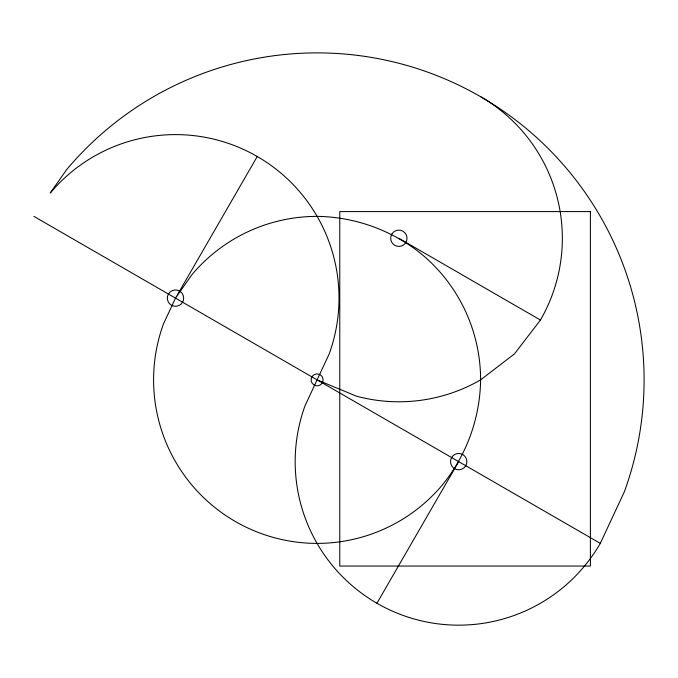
<?xml version="1.0" encoding="UTF-8"?>
<svg xmlns="http://www.w3.org/2000/svg" width="678" height="678" viewBox="0 0 678 678"><rect width="100%" height="100%" fill="white"/><g stroke="black" fill="none" stroke-linecap="round" stroke-linejoin="round"><path stroke-width="1.02" d="M175.5 298.125L163.449 323.957A163.5 163.5 0 0 0 442.344 484.973C466.515 455.421 480.109 418.046 480.6 379.875A163.5 163.5 0 0 0 422.191 254.623C392.638 230.461 355.264 216.858 317.092 216.375A163.5 163.5 0 0 0 191.849 274.776L175.5 298.125L257.25 156.525M600.293 543.375L624.379 491.72A327.008 327.008 0 0 0 66.597 169.678L50.248 193.027A163.5 163.5 0 0 1 329.144 354.043L305.049 405.707A163.5 163.5 0 0 0 600.293 543.375L33.9 216.375M376.943 603.225L458.692 461.625M480.6 96.683A163.5 163.5 0 0 1 540.442 320.033L514.458 353.891L480.6 379.875A163.5 163.5 0 0 1 356.526 396.206L317.092 379.875M398.842 238.275L540.442 320.033M322.703 381.917L322.262 382.858A5.966 5.966 0 0 1 315.05 385.485L314.109 385.045A5.966 5.966 0 0 1 319.135 374.264L320.075 374.705A5.966 5.966 0 0 1 322.703 381.917M391.765 234.19L391.164 235.486A8.178 8.178 0 0 0 405.105 243.529L405.927 242.368A8.178 8.178 0 0 0 402.935 231.198A8.178 8.178 0 0 0 391.765 234.19M590.394 211.595L339.771 211.595L339.771 566.054L590.394 566.054L590.394 211.595M172.704 305.803L171.407 305.202A8.178 8.178 0 0 1 168.415 294.04A8.178 8.178 0 0 1 179.585 291.048L180.755 291.862A8.178 8.178 0 0 1 172.704 305.803M462.777 454.548L461.489 453.946A8.178 8.178 0 0 0 453.438 467.888L454.607 468.71A8.178 8.178 0 0 0 465.769 465.718A8.178 8.178 0 0 0 462.777 454.548"/></g></svg>
